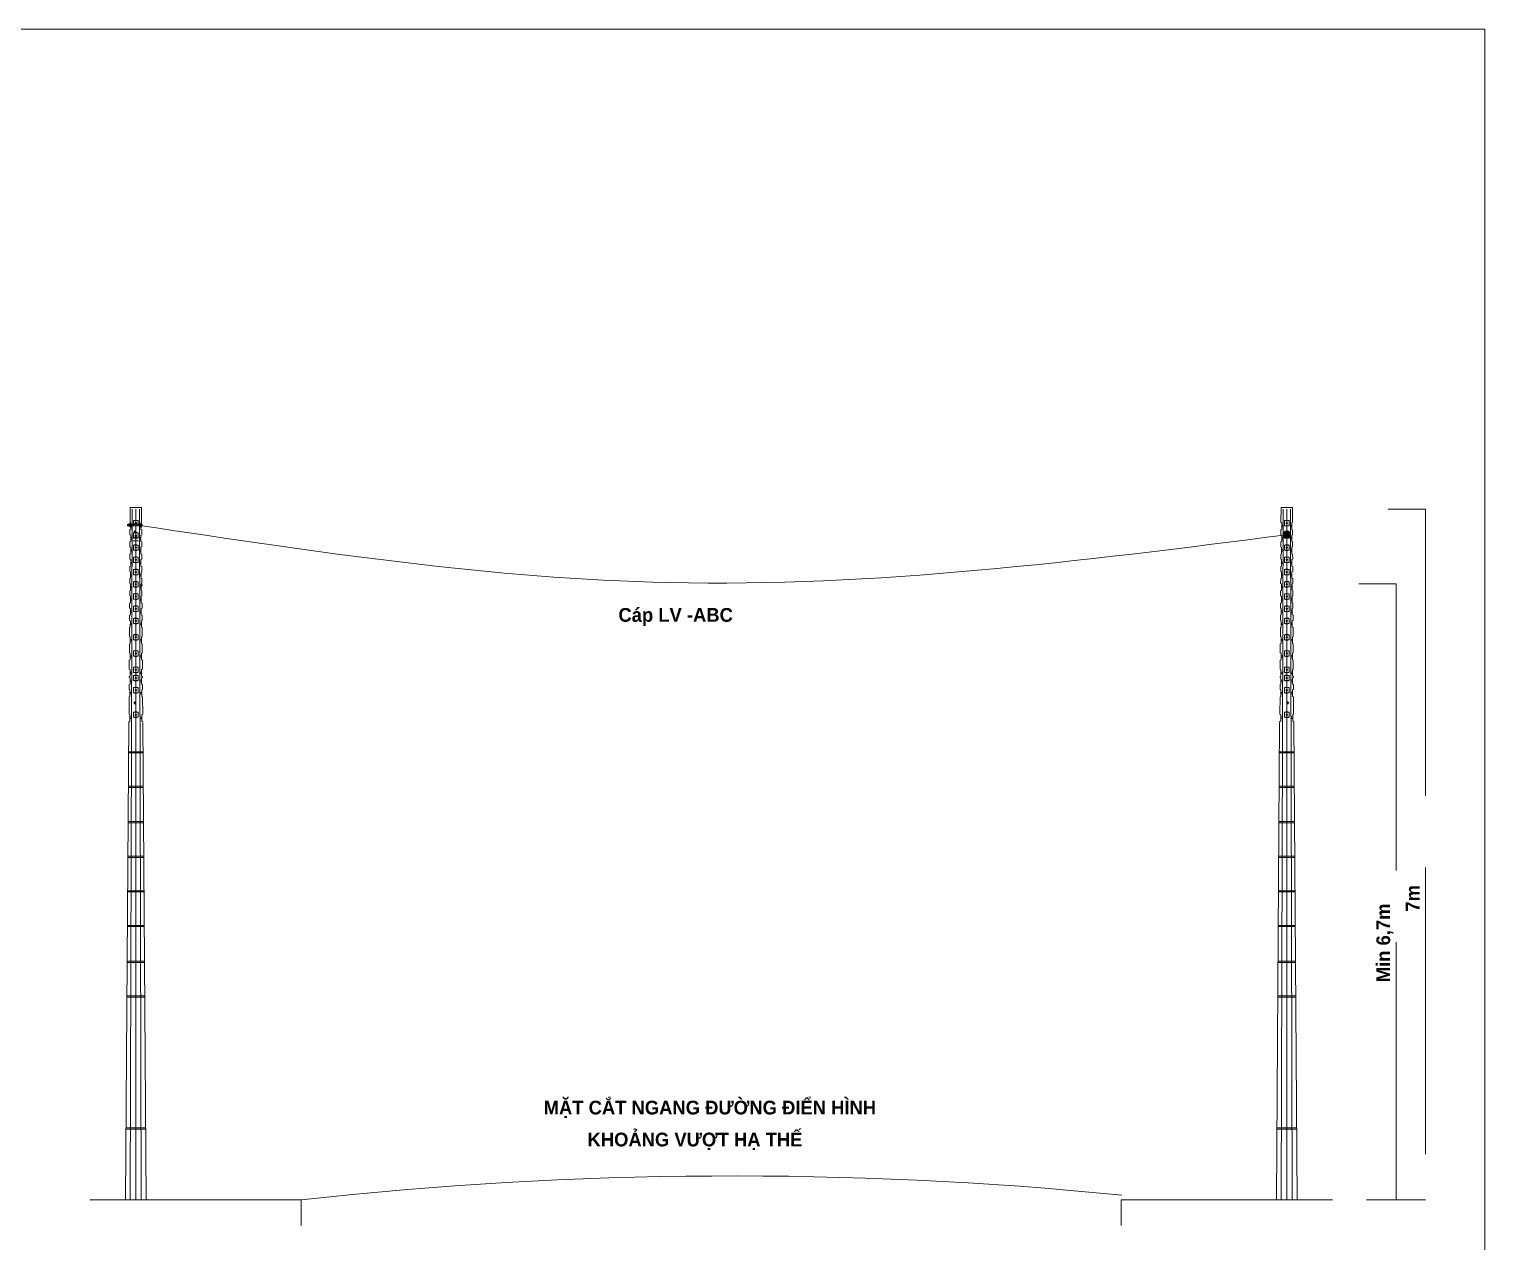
# Model space of a CAD drawing. Header units: millimetres. Extents: x 5654510 to 5731940, y 588357 to 647777.
# Drawn here: x 5716492 to 5723804, y 626069 to 632162 of the extents above; entities that cross this region are included whole.
import ezdxf

# ---------------------------------------------------------------- set-up
doc = ezdxf.new("R2010")
doc.units = ezdxf.units.MM
doc.header["$LTSCALE"] = 120
doc.header["$MEASUREMENT"] = 0
doc.linetypes.add('ACAD_ISO02W100', pattern=[15, 12, -3])
for name, color, linetype in [('Bulon', 40, 'Continuous'), ('BULONG', 7, 'Continuous'), ('Nen', 7, 'Continuous'), ('NET-DEN', 7, 'Continuous'), ('tbi', 2, 'Continuous')]:
    doc.layers.add(name, color=color, linetype=linetype)
doc.layers.add('Duongkhuat1', color=3, linetype='ACAD_ISO02W100', lineweight=25)
doc.layers.add('TEXT', color=7, linetype='Continuous', lineweight=13)
doc.styles.add('WMF-VNI-Times1', font='VTIMESB.TTF')

# ---------------------------------------------------------------- blocks, each defined once
blk = doc.blocks.new('A$C7EEA6D78')
at = {"layer": 'TEXT', "color": 4}
for p, q in [((18, 21), (18, 18)), ((28, 21), (18, 21)), ((18, 18), (18, 15)), ((18, 18), (28, 18)), ((27, 14), (19, 14)), ((20, 21), (20, 41)), ((26, 28), (20, 28)), ((26, 22), (20, 22)), ((26, 21), (20, 21)), ((20, 14), (20, 6)), ((26, 13), (20, 13)), ((26, 12), (20, 12)), ((26, 10), (20, 10)), ((26, 9), (20, 9)), ((26, 7), (20, 7)), ((26, 6), (20, 6)), ((21, 18), (21, 15)), ((25, 18), (25, 15)), ((26, 28), (26, 41)), ((61, 28), (26, 28)), ((61, 22), (26, 22)), ((26, 21), (26, 22)), ((28, 21), (28, 18)), ((28, 18), (28, 15)), ((37, 27), (37, 54)), ((45, 27), (45, 54)), ((53, 21), (53, 18)), ((64, 21), (53, 21)), ((53, 18), (53, 15)), ((53, 18), (64, 18)), ((62, 14), (55, 14)), ((56, 28), (56, 41)), ((56, 21), (56, 22)), ((61, 21), (56, 21)), ((56, 18), (56, 15)), ((56, 14), (56, 6)), ((61, 13), (56, 13)), ((61, 12), (56, 12)), ((61, 10), (56, 10)), ((61, 9), (56, 9)), ((61, 7), (56, 7)), ((61, 6), (56, 6)), ((60, 18), (60, 15)), ((61, 21), (61, 41)), ((61, 14), (61, 6))]:
    blk.add_line(p, q, dxfattribs=at)
at = {"layer": 'TEXT', "color": 4, "extrusion": (0, 0, -1)}
for centre, major_axis, start_param, end_param in [((41, 41), (28.8, 28.8), 3.926991, 10.210176), ((41, 41), (-25.1, 25.1), 5.497787, 11.780972), ((19, 16), (1.36, 1.36), 4.519943, 6.475631), ((19, 16), (-1.36, 1.36), 2.949147, 4.904835), ((41, 41), (-14.6, 14.6), 5.497787, 8.63938), ((23, 16), (1.78, 1.78), 4.649953, 6.345621), ((23, 17), (-1.78, 1.78), 3.079157, 4.774825), ((27, 16), (-1.56, 1.56), 6.163643, 7.973524), ((27, 17), (1.56, 1.56), 1.451254, 3.261135), ((41, 41), (10.4, 10.4), 3.926991, 7.068583), ((40, 54), (2.41, 2.41), 3.926991, 5.447531), ((40, 27), (-2.41, 2.41), 3.977247, 5.497787), ((41, 41), (12, 12), 2.305938, 2.406451), ((41, 54), (-2.41, 2.41), 0.835654, 2.356194), ((41, 27), (-2.41, 2.41), 2.356194, 3.876735), ((55, 16), (1.36, 1.36), 4.519943, 6.475631), ((55, 16), (-1.36, 1.36), 2.949147, 4.904835), ((58, 16), (-1.78, 1.78), 6.220749, 7.916418), ((58, 17), (1.78, 1.78), 1.50836, 3.204029), ((62, 16), (-1.56, 1.56), 6.163643, 7.973524), ((62, 17), (1.56, 1.56), 1.451254, 3.261135)]:
    blk.add_ellipse(centre, major_axis=major_axis, ratio=1, start_param=start_param, end_param=end_param, dxfattribs=at)

msp = doc.modelspace()

# ---------------------------------------------------------------- hatches: boundary and pattern name
at = {"layer": 'Nen', "lineweight": 9}
msp.add_hatch(color=0, dxfattribs=at).paths.add_polyline_path([(5717058.36, 629364.86), (5717058.36, 629372.63), (5717054.91, 629372.63), (5717054.91, 629364.86)])

# ---------------------------------------------------------------- linework, layer by layer
at = {"color": 0, "lineweight": 9}
msp.add_lwpolyline([(5709395.97, 632161.53), (5709395.97, 621973.84), (5723804.27, 621973.84), (5723804.27, 632161.53)], close=True, dxfattribs=at)
at = {"layer": 'Bulon', "color": 0, "lineweight": 9}
for p, q in [((5716986.31, 629672.94), (5716986.31, 629666.4)), ((5716992.23, 629672.94), (5716986.31, 629672.94)), ((5716992.23, 629666.4), (5716986.31, 629666.4)), ((5716987.53, 629672.94), (5716987.53, 629666.4)), ((5716989, 629672.94), (5716989, 629666.4)), ((5716990.46, 629672.94), (5716990.46, 629666.4)), ((5716992.23, 629673.9), (5716992.23, 629665.85)), ((5716996.61, 629675.78), (5716993.17, 629675.78)), ((5716993.17, 629671.91), (5716995.67, 629671.91)), ((5716993.17, 629667.73), (5716995.67, 629667.73)), ((5716996.61, 629664.19), (5716993.17, 629664.19)), ((5716996.61, 629664.19), (5716996.61, 629675.78)), ((5716999.43, 629675.78), (5716996.61, 629675.78)), ((5716999.43, 629664.19), (5716996.61, 629664.19)), ((5716999.43, 629675.78), (5716999.43, 629664.19)), ((5717059.34, 629673.25), (5717059.34, 629666.72))]:
    msp.add_line(p, q, dxfattribs=at)
at = {"layer": 'Bulon', "color": 0, "lineweight": 9, "ltscale": 20}
for p, q in [((5716999.43, 629673.67), (5717001.48, 629673.67)), ((5716999.43, 629666.3), (5717001.48, 629666.3))]:
    msp.add_line(p, q, dxfattribs=at)
for points in [[(5717001.48, 629680.22), (5716999.43, 629680.22), (5716999.43, 629659.75), (5717001.48, 629659.75)], [(5717059.34, 629673.25), (5716999.43, 629673.25), (5716999.43, 629666.72), (5717059.34, 629666.72)], [(5717057.01, 629680.22), (5717054.97, 629680.22), (5717054.97, 629659.75), (5717057.01, 629659.75)]]:
    msp.add_lwpolyline(points, close=True, dxfattribs=at)
at = {"layer": 'Bulon', "color": 0, "lineweight": 9}
for centre, radius, start, end in [((5716995.01, 629669.82), 2.79, 131.422688, 228.577312), ((5716994.69, 629673.85), 2.46, 128.150755, 231.849245), ((5716994.36, 629665.96), 2.14, 123.97366, 236.02634), ((5716994.15, 629673.85), 2.46, 308.150755, 51.849245), ((5716993.83, 629669.82), 2.79, 311.422688, 48.577312), ((5716994.48, 629665.96), 2.14, 303.97366, 56.02634)]:
    msp.add_arc(centre, radius, start, end, dxfattribs=at)
at = {"layer": 'Duongkhuat1', "color": 0, "lineweight": 9}
for p, q in [((5723318.33, 629749.55), (5723506.06, 629749.55)), ((5723506.06, 629749.55), (5723506.06, 626279.67)), ((5723170.48, 629374.36), (5723358.21, 629374.36)), ((5723358.21, 629374.36), (5723358.21, 626279.67)), ((5723358.21, 626279.67), (5723210.36, 626279.67)), ((5723506.06, 626279.67), (5723358.21, 626279.67))]:
    msp.add_line(p, q, dxfattribs=at)
at = {"layer": 'Nen', "color": 0, "lineweight": 9}
for p, q in [((5716999.7, 629758.99), (5716999.19, 629682.8)), ((5716999.7, 629758.99), (5717057.02, 629758.99)), ((5717028.36, 629758.99), (5717028.36, 629758.99)), ((5717057.02, 629758.99), (5717057.54, 629682.8)), ((5722780.41, 629758.99), (5722779.89, 629682.8)), ((5722837.73, 629758.99), (5722780.41, 629758.99)), ((5722809.07, 629758.99), (5722809.07, 629758.99)), ((5722837.73, 629758.99), (5722838.24, 629682.8)), ((5716998.94, 629621.62), (5716998.98, 629646.62)), ((5717003.17, 629648.38), (5716998.98, 629646.62)), ((5717003.17, 629681.13), (5716999.19, 629682.8)), ((5717003.17, 629648.38), (5717003.22, 629681.13)), ((5717016.9, 629692.68), (5717039.83, 629692.68)), ((5717016.9, 629692.68), (5717016.9, 629666.48)), ((5717039.83, 629666.48), (5717016.9, 629666.44)), ((5717016.9, 629631.27), (5717016.9, 629605.07)), ((5717016.9, 629631.27), (5717039.83, 629631.27)), ((5717039.83, 629692.68), (5717039.83, 629666.48)), ((5717039.83, 629631.27), (5717039.83, 629605.07)), ((5717053.55, 629648.51), (5717053.51, 629681.13)), ((5717053.55, 629681.13), (5717057.54, 629682.8)), ((5717053.68, 629648.32), (5717057.62, 629646.68)), ((5717057.78, 629621.49), (5717057.74, 629646.62)), ((5717057.74, 629646.49), (5717057.78, 629621.62)), ((5722779.65, 629621.49), (5722779.69, 629646.62)), ((5722779.69, 629646.49), (5722779.65, 629621.62)), ((5722783.75, 629648.32), (5722779.81, 629646.68)), ((5722783.88, 629681.13), (5722779.89, 629682.8)), ((5722783.88, 629648.51), (5722783.92, 629681.13)), ((5722820.53, 629692.68), (5722797.6, 629692.68)), ((5722797.6, 629692.68), (5722797.6, 629666.48)), ((5722797.6, 629666.48), (5722820.53, 629666.44)), ((5722797.6, 629631.27), (5722797.6, 629605.07)), ((5722820.53, 629631.27), (5722797.6, 629631.27)), ((5722820.53, 629692.68), (5722820.53, 629666.48)), ((5722820.53, 629631.27), (5722820.53, 629605.07)), ((5722834.26, 629648.38), (5722834.21, 629681.13)), ((5722834.26, 629681.13), (5722838.24, 629682.8)), ((5722834.26, 629648.38), (5722838.45, 629646.62)), ((5722838.49, 629621.62), (5722838.45, 629646.62)), ((5716998.84, 629560.1), (5716998.88, 629585.03)), ((5717002.81, 629558.31), (5716998.96, 629559.91)), ((5717003.17, 629586.96), (5716999, 629585.22)), ((5717003.17, 629619.72), (5716999.07, 629621.44)), ((5717002.81, 629525.55), (5717002.85, 629558.31)), ((5717003.17, 629586.96), (5717003.22, 629619.72)), ((5717039.83, 629605.07), (5717016.9, 629605.03)), ((5717016.9, 629569.86), (5717039.83, 629569.86)), ((5717016.9, 629569.86), (5717016.9, 629543.66)), ((5717039.83, 629569.86), (5717039.83, 629543.66)), ((5717053.55, 629586.96), (5717053.51, 629619.56)), ((5717053.52, 629607.03), (5717053.53, 629599.66)), ((5717053.55, 629586.96), (5717057.85, 629585.17)), ((5717053.63, 629619.75), (5717057.66, 629621.44)), ((5717053.92, 629525.55), (5717053.88, 629558.31)), ((5717053.92, 629558.31), (5717057.76, 629559.91)), ((5717057.89, 629560.1), (5717057.85, 629585.17)), ((5717057.85, 629585.17), (5717057.89, 629560.1)), ((5722779.54, 629560.1), (5722779.59, 629585.17)), ((5722779.59, 629585.17), (5722779.54, 629560.1)), ((5722783.88, 629586.96), (5722779.59, 629585.17)), ((5722783.51, 629558.31), (5722779.67, 629559.91)), ((5722783.8, 629619.75), (5722779.77, 629621.44)), ((5722783.51, 629525.55), (5722783.55, 629558.31)), ((5722783.88, 629586.96), (5722783.92, 629619.56)), ((5722783.91, 629607.03), (5722783.9, 629599.66)), ((5722797.6, 629605.07), (5722820.53, 629605.03)), ((5722820.53, 629569.86), (5722797.6, 629569.86)), ((5722797.6, 629569.86), (5722797.6, 629543.66)), ((5722820.53, 629569.86), (5722820.53, 629543.66)), ((5722834.26, 629586.96), (5722834.21, 629619.72)), ((5722834.26, 629619.72), (5722838.37, 629621.44)), ((5722834.26, 629586.96), (5722838.43, 629585.22)), ((5722834.62, 629525.55), (5722834.58, 629558.31)), ((5722834.62, 629558.31), (5722838.47, 629559.91)), ((5722838.59, 629560.1), (5722838.55, 629585.03)), ((5716998.49, 629498.69), (5716998.63, 629523.67)), ((5717002.45, 629496.89), (5716998.61, 629498.5)), ((5717002.81, 629525.55), (5716998.76, 629523.86)), ((5717002.45, 629464.14), (5717002.49, 629496.89)), ((5717039.83, 629543.66), (5717016.9, 629543.61)), ((5717016.9, 629508.45), (5717039.83, 629508.45)), ((5717016.9, 629508.45), (5717016.9, 629482.24)), ((5717039.83, 629508.45), (5717039.83, 629482.24)), ((5717053.92, 629525.55), (5717057.97, 629523.86)), ((5717054.28, 629464.14), (5717054.24, 629496.89)), ((5717054.26, 629529.54), (5717054.26, 629554.1)), ((5717054.28, 629496.89), (5717058.11, 629498.5)), ((5717058.09, 629523.67), (5717058.24, 629498.69)), ((5717058.24, 629498.69), (5717058.09, 629523.67)), ((5722779.34, 629523.67), (5722779.19, 629498.69)), ((5722779.19, 629498.69), (5722779.34, 629523.67)), ((5722783.15, 629496.89), (5722779.32, 629498.5)), ((5722783.51, 629525.55), (5722779.46, 629523.86)), ((5722783.15, 629464.14), (5722783.19, 629496.89)), ((5722783.17, 629529.54), (5722783.17, 629554.1)), ((5722797.6, 629543.66), (5722820.53, 629543.61)), ((5722820.53, 629508.45), (5722797.6, 629508.45)), ((5722797.6, 629508.45), (5722797.6, 629482.24)), ((5722820.53, 629508.45), (5722820.53, 629482.24)), ((5722834.62, 629525.55), (5722838.68, 629523.86)), ((5722834.99, 629464.14), (5722834.94, 629496.89)), ((5722834.99, 629496.89), (5722838.82, 629498.5)), ((5722838.94, 629498.69), (5722838.8, 629523.67)), ((5716998.13, 629437.14), (5716998.28, 629462.26)), ((5717002.11, 629435.48), (5716998.13, 629437.14)), ((5717002.45, 629464.14), (5716998.4, 629462.45)), ((5717002.11, 629402.73), (5717002.15, 629435.48)), ((5717039.83, 629482.24), (5717016.9, 629482.2)), ((5717016.9, 629447.03), (5717016.9, 629420.83)), ((5717016.9, 629447.03), (5717039.83, 629447.03)), ((5717039.83, 629420.83), (5717016.9, 629420.79)), ((5717039.83, 629447.03), (5717039.83, 629420.83)), ((5717054.28, 629464.14), (5717058.32, 629462.45)), ((5717054.61, 629402.73), (5717054.57, 629435.48)), ((5717054.61, 629435.48), (5717058.59, 629437.14)), ((5717058.45, 629462.26), (5717058.59, 629437.14)), ((5717058.59, 629437.14), (5717058.45, 629462.26)), ((5722778.98, 629462.26), (5722778.84, 629437.14)), ((5722778.84, 629437.14), (5722778.98, 629462.26)), ((5722782.82, 629435.48), (5722778.84, 629437.14)), ((5722783.15, 629464.14), (5722779.11, 629462.45)), ((5722782.82, 629402.73), (5722782.86, 629435.48)), ((5722797.6, 629482.24), (5722820.53, 629482.2)), ((5722797.6, 629447.03), (5722797.6, 629420.83)), ((5722820.53, 629447.03), (5722797.6, 629447.03)), ((5722797.6, 629420.83), (5722820.53, 629420.79)), ((5722820.53, 629447.03), (5722820.53, 629420.83)), ((5722834.99, 629464.14), (5722839.03, 629462.45)), ((5722835.32, 629402.73), (5722835.28, 629435.48)), ((5722835.32, 629435.48), (5722839.3, 629437.14)), ((5722839.3, 629437.14), (5722839.15, 629462.26)), ((5716997.43, 629314.45), (5716997.58, 629339.57)), ((5717001.75, 629341.32), (5716997.58, 629339.57)), ((5716997.78, 629375.73), (5716997.93, 629400.98)), ((5717001.75, 629374.07), (5716997.78, 629375.73)), ((5717002.11, 629402.73), (5716997.93, 629400.98)), ((5717001.75, 629341.32), (5717001.8, 629374.07)), ((5717016.9, 629385.62), (5717016.9, 629359.42)), ((5717016.9, 629385.62), (5717039.83, 629385.62)), ((5717039.83, 629359.42), (5717016.9, 629359.38)), ((5717039.83, 629385.62), (5717039.83, 629359.42)), ((5717054.61, 629402.73), (5717058.8, 629400.98)), ((5717054.97, 629341.32), (5717054.93, 629374.07)), ((5717054.97, 629374.07), (5717058.94, 629375.73)), ((5717054.97, 629341.32), (5717059.15, 629339.57)), ((5717058.8, 629400.98), (5717058.94, 629375.73)), ((5717058.94, 629375.73), (5717058.8, 629400.98)), ((5717059.15, 629339.57), (5717059.29, 629314.45)), ((5717059.29, 629314.45), (5717059.15, 629339.57)), ((5722778.28, 629339.57), (5722778.14, 629314.45)), ((5722778.14, 629314.45), (5722778.28, 629339.57)), ((5722782.46, 629341.32), (5722778.28, 629339.57)), ((5722778.63, 629400.98), (5722778.49, 629375.73)), ((5722778.49, 629375.73), (5722778.63, 629400.98)), ((5722782.46, 629374.07), (5722778.49, 629375.73)), ((5722782.82, 629402.73), (5722778.63, 629400.98)), ((5722782.46, 629341.32), (5722782.5, 629374.07)), ((5722797.6, 629385.62), (5722797.6, 629359.42)), ((5722820.53, 629385.62), (5722797.6, 629385.62)), ((5722797.6, 629359.42), (5722820.53, 629359.38)), ((5722820.53, 629385.62), (5722820.53, 629359.42)), ((5722835.32, 629402.73), (5722839.5, 629400.98)), ((5722835.68, 629341.32), (5722835.63, 629374.07)), ((5722835.68, 629374.07), (5722839.65, 629375.73)), ((5722835.68, 629341.32), (5722839.85, 629339.57)), ((5722839.65, 629375.73), (5722839.5, 629400.98)), ((5722840, 629314.45), (5722839.85, 629339.57)), ((5716997.08, 629253.04), (5716997.23, 629278.02)), ((5717001.4, 629279.9), (5716997.35, 629278.21)), ((5717001.4, 629312.66), (5716997.56, 629314.26)), ((5717001.4, 629279.9), (5717001.45, 629312.66)), ((5717016.9, 629324.21), (5717016.9, 629298.01)), ((5717016.9, 629324.21), (5717039.83, 629324.21)), ((5717039.83, 629298.01), (5717016.9, 629297.97)), ((5717039.83, 629324.21), (5717039.83, 629298.01)), ((5717055.32, 629279.9), (5717055.28, 629312.66)), ((5717055.32, 629312.66), (5717059.16, 629314.26)), ((5717055.32, 629279.9), (5717059.37, 629278.21)), ((5717059.5, 629278.02), (5717059.64, 629253.04)), ((5717059.64, 629253.04), (5717059.5, 629278.02)), ((5722777.93, 629278.02), (5722777.79, 629253.04)), ((5722777.79, 629253.04), (5722777.93, 629278.02)), ((5722782.11, 629279.9), (5722778.06, 629278.21)), ((5722782.11, 629312.66), (5722778.27, 629314.26)), ((5722782.11, 629279.9), (5722782.15, 629312.66)), ((5722797.6, 629324.21), (5722797.6, 629298.01)), ((5722820.53, 629324.21), (5722797.6, 629324.21)), ((5722797.6, 629298.01), (5722820.53, 629297.97)), ((5722820.53, 629324.21), (5722820.53, 629298.01)), ((5722836.03, 629279.9), (5722835.98, 629312.66)), ((5722836.03, 629312.66), (5722839.87, 629314.26)), ((5722836.03, 629279.9), (5722840.08, 629278.21)), ((5722840.35, 629253.04), (5722840.2, 629278.02)), ((5716996.73, 629191.63), (5716996.87, 629216.61)), ((5717001.05, 629218.49), (5716997, 629216.8)), ((5717001.05, 629251.25), (5716997.21, 629252.85)), ((5717001.05, 629218.49), (5717001.09, 629251.25)), ((5717016.9, 629262.8), (5717016.9, 629236.6)), ((5717016.9, 629262.8), (5717039.83, 629262.8)), ((5717039.83, 629236.6), (5717016.9, 629236.55)), ((5717016.9, 629201.39), (5717016.9, 629175.18)), ((5717016.9, 629201.39), (5717039.83, 629201.39)), ((5717039.83, 629262.8), (5717039.83, 629236.6)), ((5717039.83, 629201.39), (5717039.83, 629175.18)), ((5717055.67, 629218.49), (5717055.63, 629251.25)), ((5717055.67, 629251.25), (5717059.52, 629252.85)), ((5717055.67, 629218.49), (5717059.72, 629216.8)), ((5717059.85, 629216.61), (5717059.99, 629191.63)), ((5717059.99, 629191.63), (5717059.85, 629216.61)), ((5722777.58, 629216.61), (5722777.44, 629191.63)), ((5722777.44, 629191.63), (5722777.58, 629216.61)), ((5722781.76, 629218.49), (5722777.71, 629216.8)), ((5722781.76, 629251.25), (5722777.91, 629252.85)), ((5722781.76, 629218.49), (5722781.8, 629251.25)), ((5722797.6, 629262.8), (5722797.6, 629236.6)), ((5722820.53, 629262.8), (5722797.6, 629262.8)), ((5722797.6, 629236.6), (5722820.53, 629236.55)), ((5722797.6, 629201.39), (5722797.6, 629175.18)), ((5722820.53, 629201.39), (5722797.6, 629201.39)), ((5722820.53, 629262.8), (5722820.53, 629236.6)), ((5722820.53, 629201.39), (5722820.53, 629175.18)), ((5722836.38, 629218.49), (5722836.34, 629251.25)), ((5722836.38, 629251.25), (5722840.22, 629252.85)), ((5722836.38, 629218.49), (5722840.43, 629216.8)), ((5722840.7, 629191.63), (5722840.56, 629216.61)), ((5716996.26, 629109.75), (5716996.52, 629155.2)), ((5717000.7, 629157.08), (5716996.65, 629155.39)), ((5717000.7, 629189.83), (5716996.86, 629191.44)), ((5717000.7, 629157.08), (5717000.74, 629189.83)), ((5717039.83, 629175.18), (5717016.9, 629175.14)), ((5717016.9, 629119.5), (5717016.9, 629093.3)), ((5717016.9, 629119.5), (5717039.83, 629119.5)), ((5717039.83, 629119.5), (5717039.83, 629093.3)), ((5717056.02, 629157.08), (5717055.98, 629189.83)), ((5717056.02, 629189.83), (5717059.87, 629191.44)), ((5717056.02, 629157.08), (5717060.07, 629155.39)), ((5717060.2, 629155.2), (5717060.46, 629109.75)), ((5722777.23, 629155.2), (5722776.97, 629109.75)), ((5722781.41, 629157.08), (5722777.36, 629155.39)), ((5722781.41, 629189.83), (5722777.56, 629191.44)), ((5722781.41, 629157.08), (5722781.45, 629189.83)), ((5722797.6, 629175.18), (5722820.53, 629175.14)), ((5722797.6, 629119.5), (5722797.6, 629093.3)), ((5722820.53, 629119.5), (5722797.6, 629119.5)), ((5722820.53, 629119.5), (5722820.53, 629093.3)), ((5722836.73, 629157.08), (5722836.69, 629189.83)), ((5722836.73, 629189.83), (5722840.57, 629191.44)), ((5722836.73, 629157.08), (5722840.78, 629155.39)), ((5722841.17, 629109.75), (5722840.91, 629155.2)), ((5716995.8, 629027.87), (5716996.06, 629073.32)), ((5717000.23, 629075.2), (5716996.18, 629073.5)), ((5717000.23, 629107.95), (5716996.39, 629109.56)), ((5717000.23, 629075.2), (5717000.28, 629107.95)), ((5717039.83, 629093.3), (5717016.9, 629093.26)), ((5717056.49, 629075.2), (5717056.45, 629107.95)), ((5717056.49, 629107.95), (5717060.33, 629109.56)), ((5717056.49, 629075.2), (5717060.54, 629073.5)), ((5717060.67, 629073.32), (5717060.93, 629027.87)), ((5717060.93, 629027.87), (5717060.67, 629073.32)), ((5722776.76, 629073.32), (5722776.5, 629027.87)), ((5722776.5, 629027.87), (5722776.76, 629073.32)), ((5722780.94, 629075.2), (5722776.89, 629073.5)), ((5722780.94, 629107.95), (5722777.1, 629109.56)), ((5722780.94, 629075.2), (5722780.98, 629107.95)), ((5722797.6, 629093.3), (5722820.53, 629093.26)), ((5722837.2, 629075.2), (5722837.15, 629107.95)), ((5722837.2, 629107.95), (5722841.04, 629109.56)), ((5722837.2, 629075.2), (5722841.25, 629073.5)), ((5722841.63, 629027.87), (5722841.37, 629073.32)), ((5716995.33, 628945.98), (5716995.59, 628991.43)), ((5716999.77, 628993.31), (5716995.71, 628991.62)), ((5716999.77, 629026.07), (5716995.92, 629027.68)), ((5716999.77, 628993.31), (5716999.81, 629026.07)), ((5717016.9, 629037.62), (5717039.83, 629037.62)), ((5717016.9, 629037.62), (5717016.9, 629011.42)), ((5717039.83, 629011.42), (5717016.9, 629011.38)), ((5717039.83, 629037.62), (5717039.83, 629011.42)), ((5717056.96, 628993.31), (5717056.92, 629026.07)), ((5717056.96, 629026.07), (5717060.8, 629027.68)), ((5717056.96, 628993.31), (5717061.01, 628991.62)), ((5717061.14, 628991.43), (5717061.4, 628945.98)), ((5717061.4, 628945.98), (5717061.14, 628991.43)), ((5722776.29, 628991.43), (5722776.03, 628945.98)), ((5722776.03, 628945.98), (5722776.29, 628991.43)), ((5722780.47, 628993.31), (5722776.42, 628991.62)), ((5722780.47, 629026.07), (5722776.63, 629027.68)), ((5722780.47, 628993.31), (5722780.51, 629026.07)), ((5722820.53, 629037.62), (5722797.6, 629037.62)), ((5722797.6, 629037.62), (5722797.6, 629011.42)), ((5722797.6, 629011.42), (5722820.53, 629011.38)), ((5722820.53, 629037.62), (5722820.53, 629011.42)), ((5722837.66, 628993.31), (5722837.62, 629026.07)), ((5722837.66, 629026.07), (5722841.51, 629027.68)), ((5722837.66, 628993.31), (5722841.72, 628991.62)), ((5722842.1, 628945.98), (5722841.84, 628991.43)), ((5716995.09, 628905), (5716995.12, 628909.55)), ((5716999.3, 628903.24), (5716995.09, 628905)), ((5716999.3, 628911.43), (5716995.25, 628909.74)), ((5716999.3, 628944.19), (5716995.45, 628945.79)), ((5716999.3, 628911.43), (5716999.34, 628944.19)), ((5716999.3, 628870.49), (5716999.34, 628903.24)), ((5717016.9, 628955.74), (5717016.9, 628929.54)), ((5717016.9, 628955.74), (5717039.83, 628955.74)), ((5717039.83, 628929.54), (5717016.9, 628929.49)), ((5717016.9, 628914.8), (5717016.9, 628888.59)), ((5717016.9, 628914.8), (5717039.83, 628914.8)), ((5717039.83, 628955.74), (5717039.83, 628929.54)), ((5717039.83, 628914.8), (5717039.83, 628888.59)), ((5717057.42, 628911.43), (5717057.38, 628944.19)), ((5717057.42, 628870.49), (5717057.38, 628903.24)), ((5717057.42, 628944.19), (5717061.27, 628945.79)), ((5717057.42, 628911.43), (5717061.48, 628909.74)), ((5717057.42, 628903.24), (5717061.63, 628905)), ((5717061.6, 628909.55), (5717061.63, 628905)), ((5722775.83, 628909.55), (5722775.8, 628905)), ((5722780.01, 628903.24), (5722775.8, 628905)), ((5722780.01, 628911.43), (5722775.95, 628909.74)), ((5722780.01, 628944.19), (5722776.16, 628945.79)), ((5722780.01, 628911.43), (5722780.05, 628944.19)), ((5722780.01, 628870.49), (5722780.05, 628903.24)), ((5722797.6, 628955.74), (5722797.6, 628929.54)), ((5722820.53, 628955.74), (5722797.6, 628955.74)), ((5722797.6, 628929.54), (5722820.53, 628929.49)), ((5722797.6, 628914.8), (5722797.6, 628888.59)), ((5722820.53, 628914.8), (5722797.6, 628914.8)), ((5722820.53, 628955.74), (5722820.53, 628929.54)), ((5722820.53, 628914.8), (5722820.53, 628888.59)), ((5722838.13, 628911.43), (5722838.09, 628944.19)), ((5722838.13, 628870.49), (5722838.09, 628903.24)), ((5722838.13, 628944.19), (5722841.98, 628945.79)), ((5722838.13, 628911.43), (5722842.18, 628909.74)), ((5722838.13, 628903.24), (5722842.34, 628905)), ((5722842.34, 628905), (5722842.31, 628909.55)), ((5716994.74, 628843.63), (5716994.89, 628868.64)), ((5716998.72, 628841.83), (5716994.87, 628843.44)), ((5716999.3, 628870.49), (5716994.89, 628868.64)), ((5716998.72, 628809.08), (5716998.76, 628841.83)), ((5717039.83, 628888.59), (5717016.9, 628888.55)), ((5717016.9, 628853.39), (5717016.9, 628827.18)), ((5717016.9, 628853.39), (5717039.83, 628853.39)), ((5717039.83, 628827.18), (5717016.9, 628827.14)), ((5717039.83, 628853.39), (5717039.83, 628827.18)), ((5717057.42, 628870.49), (5717061.84, 628868.64)), ((5717058.01, 628809.08), (5717057.97, 628841.83)), ((5717058.01, 628841.83), (5717061.85, 628843.44)), ((5717061.84, 628868.64), (5717061.98, 628843.63)), ((5722775.59, 628868.64), (5722775.45, 628843.63)), ((5722779.42, 628841.83), (5722775.58, 628843.44)), ((5722780.01, 628870.49), (5722775.59, 628868.64)), ((5722779.42, 628809.08), (5722779.46, 628841.83)), ((5722797.6, 628888.59), (5722820.53, 628888.55)), ((5722797.6, 628853.39), (5722797.6, 628827.18)), ((5722820.53, 628853.39), (5722797.6, 628853.39)), ((5722797.6, 628827.18), (5722820.53, 628827.14)), ((5722820.53, 628853.39), (5722820.53, 628827.18)), ((5722838.13, 628870.49), (5722842.54, 628868.64)), ((5722838.71, 628809.08), (5722838.67, 628841.83)), ((5722838.71, 628841.83), (5722842.56, 628843.44)), ((5722842.69, 628843.63), (5722842.54, 628868.64)), ((5716994.04, 628720.81), (5716994.54, 628807.2)), ((5716998.72, 628809.08), (5716994.66, 628807.38)), ((5717058.01, 628809.08), (5717062.06, 628807.38)), ((5717062.19, 628807.2), (5717062.68, 628720.81)), ((5722775.24, 628807.2), (5722774.75, 628720.81)), ((5722779.42, 628809.08), (5722775.37, 628807.38)), ((5722838.71, 628809.08), (5722842.77, 628807.38)), ((5722843.39, 628720.81), (5722842.9, 628807.2)), ((5716998.01, 628686.25), (5716992.42, 628682.05)), ((5716998.01, 628719.01), (5716994.17, 628720.62)), ((5716998.01, 628686.25), (5716998.05, 628719.01)), ((5717016.9, 628730.56), (5717016.9, 628704.36)), ((5717016.9, 628730.56), (5717039.83, 628730.56)), ((5717039.83, 628704.36), (5717016.9, 628704.32)), ((5717039.83, 628730.56), (5717039.83, 628704.36)), ((5717058.71, 628686.25), (5717058.67, 628719.01)), ((5717058.71, 628719.01), (5717062.56, 628720.62)), ((5717058.71, 628686.25), (5717064.31, 628681.39)), ((5722778.72, 628686.25), (5722773.12, 628681.39)), ((5722778.72, 628719.01), (5722774.87, 628720.62)), ((5722778.72, 628686.25), (5722778.76, 628719.01)), ((5722797.6, 628730.56), (5722797.6, 628704.36)), ((5722820.53, 628730.56), (5722797.6, 628730.56)), ((5722797.6, 628704.36), (5722820.53, 628704.32)), ((5722820.53, 628730.56), (5722820.53, 628704.36)), ((5722839.42, 628686.25), (5722839.38, 628719.01)), ((5722839.42, 628719.01), (5722843.26, 628720.62)), ((5722839.42, 628686.25), (5722845.01, 628682.05)), ((5716992.4, 628679.12), (5716976.17, 626279.67)), ((5717064.29, 628678.45), (5717080.44, 626279.67)), ((5722773.14, 628678.45), (5722756.99, 626279.67)), ((5722845.03, 628679.12), (5722861.26, 626279.67))]:
    msp.add_line(p, q, dxfattribs=at)
at = {"layer": 'Nen', "color": 0, "lineweight": 9, "ltscale": 100}
for p, q in [((5717009.75, 629750.15), (5717000.69, 626279.67)), ((5717028.3, 629750.35), (5717028.3, 626279.67)), ((5717046.88, 629750.35), (5717055.91, 626279.67)), ((5722790.55, 629750.35), (5722781.52, 626279.67)), ((5722809.13, 629750.35), (5722809.13, 626279.67)), ((5722827.68, 629750.15), (5722836.74, 626279.67)), ((5717003.19, 629661.07), (5717009.55, 629661.07)), ((5717003.2, 629668.44), (5717009.57, 629668.44)), ((5717017.93, 629636.03), (5717028.64, 629636.03)), ((5717023.01, 629679.56), (5717033.72, 629679.56)), ((5717023.28, 629629.34), (5717023.28, 629642.73)), ((5717053.52, 629668.44), (5717047.17, 629668.44)), ((5717053.53, 629661.07), (5717047.19, 629661.07)), ((5722783.9, 629661.07), (5722790.24, 629661.07)), ((5722783.91, 629668.44), (5722790.26, 629668.44)), ((5722814.42, 629679.56), (5722803.71, 629679.56)), ((5722819.51, 629636.03), (5722808.79, 629636.03)), ((5722814.15, 629629.34), (5722814.15, 629642.73)), ((5722834.23, 629668.44), (5722827.86, 629668.44)), ((5722834.24, 629661.07), (5722827.88, 629661.07)), ((5717003.19, 629599.66), (5717009.39, 629599.66)), ((5717003.2, 629607.03), (5717009.41, 629607.03)), ((5717023.01, 629618.15), (5717033.72, 629618.15)), ((5717053.52, 629607.03), (5717047.33, 629607.03)), ((5717053.53, 629599.66), (5717047.35, 629599.66)), ((5722783.9, 629599.66), (5722790.08, 629599.66)), ((5722783.91, 629607.03), (5722790.1, 629607.03)), ((5722814.42, 629618.15), (5722803.71, 629618.15)), ((5722834.23, 629607.03), (5722828.02, 629607.03)), ((5722834.24, 629599.66), (5722828.04, 629599.66)), ((5717002.82, 629538.24), (5717009.23, 629538.24)), ((5717002.83, 629545.61), (5717009.25, 629545.61)), ((5717023.01, 629556.74), (5717033.72, 629556.74)), ((5717023.01, 629495.32), (5717033.72, 629495.32)), ((5717053.89, 629545.61), (5717047.49, 629545.61)), ((5717053.9, 629538.24), (5717047.51, 629538.24)), ((5722783.53, 629538.24), (5722789.92, 629538.24)), ((5722783.54, 629545.61), (5722789.94, 629545.61)), ((5722814.42, 629556.74), (5722803.71, 629556.74)), ((5722814.42, 629495.32), (5722803.71, 629495.32)), ((5722834.6, 629545.61), (5722828.18, 629545.61)), ((5722834.61, 629538.24), (5722828.2, 629538.24)), ((5717002.13, 629415.42), (5717008.91, 629415.42)), ((5717002.14, 629422.79), (5717008.93, 629422.79)), ((5717002.46, 629476.83), (5717009.07, 629476.83)), ((5717002.47, 629484.2), (5717009.09, 629484.2)), ((5717023.01, 629433.91), (5717033.72, 629433.91)), ((5717054.25, 629484.2), (5717047.65, 629484.2)), ((5717054.26, 629476.83), (5717047.67, 629476.83)), ((5717054.59, 629422.79), (5717047.81, 629422.79)), ((5717054.6, 629415.42), (5717047.83, 629415.42)), ((5722782.83, 629415.42), (5722789.6, 629415.42)), ((5722782.84, 629422.79), (5722789.62, 629422.79)), ((5722783.17, 629476.83), (5722789.76, 629476.83)), ((5722783.18, 629484.2), (5722789.78, 629484.2)), ((5722814.42, 629433.91), (5722803.71, 629433.91)), ((5722834.96, 629484.2), (5722828.34, 629484.2)), ((5722834.97, 629476.83), (5722828.36, 629476.83)), ((5722835.3, 629422.79), (5722828.5, 629422.79)), ((5722835.3, 629415.42), (5722828.52, 629415.42)), ((5717001.77, 629354.01), (5717008.75, 629354.01)), ((5717001.78, 629361.38), (5717008.77, 629361.38)), ((5717023.01, 629372.5), (5717033.72, 629372.5)), ((5717054.94, 629361.38), (5717047.97, 629361.38)), ((5717054.95, 629354.01), (5717047.99, 629354.01)), ((5722782.48, 629354.01), (5722789.44, 629354.01)), ((5722782.49, 629361.38), (5722789.46, 629361.38)), ((5722814.42, 629372.5), (5722803.71, 629372.5)), ((5722835.65, 629361.38), (5722828.66, 629361.38)), ((5722835.66, 629354.01), (5722828.68, 629354.01)), ((5717001.42, 629292.6), (5717008.59, 629292.6)), ((5717001.43, 629299.97), (5717008.61, 629299.97)), ((5717023.01, 629311.09), (5717033.72, 629311.09)), ((5717055.29, 629299.97), (5717048.13, 629299.97)), ((5717055.3, 629292.6), (5717048.15, 629292.6)), ((5722782.13, 629292.6), (5722789.28, 629292.6)), ((5722782.14, 629299.97), (5722789.3, 629299.97)), ((5722814.42, 629311.09), (5722803.71, 629311.09)), ((5722836, 629299.97), (5722828.82, 629299.97)), ((5722836.01, 629292.6), (5722828.84, 629292.6)), ((5717001.07, 629231.18), (5717008.43, 629231.18)), ((5717001.08, 629238.55), (5717008.45, 629238.55)), ((5717023.01, 629249.68), (5717033.72, 629249.68)), ((5717055.65, 629238.55), (5717048.29, 629238.55)), ((5717055.66, 629231.18), (5717048.31, 629231.18)), ((5722781.78, 629238.55), (5722789.14, 629238.55)), ((5722781.78, 629231.18), (5722789.12, 629231.18)), ((5722814.42, 629249.68), (5722803.71, 629249.68)), ((5722836.35, 629238.55), (5722828.98, 629238.55)), ((5722836.36, 629231.18), (5722829, 629231.18)), ((5717000.72, 629169.77), (5717008.27, 629169.77)), ((5717000.73, 629177.14), (5717008.29, 629177.14)), ((5717023.01, 629188.26), (5717033.72, 629188.26)), ((5717056, 629177.14), (5717048.45, 629177.14)), ((5717056.01, 629169.77), (5717048.47, 629169.77)), ((5722781.42, 629169.77), (5722788.96, 629169.77)), ((5722781.43, 629177.14), (5722788.98, 629177.14)), ((5722814.42, 629188.26), (5722803.71, 629188.26)), ((5722836.7, 629177.14), (5722829.14, 629177.14)), ((5722836.71, 629169.77), (5722829.16, 629169.77)), ((5717000.25, 629087.89), (5717008.06, 629087.89)), ((5717000.26, 629095.26), (5717008.08, 629095.26)), ((5717023.01, 629106.38), (5717033.72, 629106.38)), ((5717056.46, 629095.26), (5717048.67, 629095.26)), ((5717056.47, 629087.89), (5717048.69, 629087.89)), ((5722780.96, 629087.89), (5722788.75, 629087.89)), ((5722780.97, 629095.26), (5722788.76, 629095.26)), ((5722814.42, 629106.38), (5722803.71, 629106.38)), ((5722837.17, 629095.26), (5722829.35, 629095.26)), ((5722837.18, 629087.89), (5722829.37, 629087.89)), ((5716999.78, 629006.01), (5717007.84, 629006.01)), ((5716999.79, 629013.38), (5717007.86, 629013.38)), ((5717023.01, 629024.5), (5717033.72, 629024.5)), ((5717056.93, 629013.38), (5717048.88, 629013.38)), ((5717056.94, 629006.01), (5717048.9, 629006.01)), ((5722780.49, 629006.01), (5722788.53, 629006.01)), ((5722780.5, 629013.38), (5722788.55, 629013.38)), ((5722814.42, 629024.5), (5722803.71, 629024.5)), ((5722837.64, 629013.38), (5722829.57, 629013.38)), ((5722837.65, 629006.01), (5722829.59, 629006.01)), ((5716999.32, 628924.12), (5717007.63, 628924.12)), ((5716999.33, 628931.49), (5717007.65, 628931.49)), ((5717023.01, 628942.62), (5717033.72, 628942.62)), ((5717023.01, 628901.67), (5717033.72, 628901.67)), ((5717057.4, 628931.49), (5717049.09, 628931.49)), ((5717057.41, 628924.12), (5717049.11, 628924.12)), ((5722780.02, 628924.12), (5722788.32, 628924.12)), ((5722780.03, 628931.49), (5722788.34, 628931.49)), ((5722814.42, 628942.62), (5722803.71, 628942.62)), ((5722814.42, 628901.67), (5722803.71, 628901.67)), ((5722838.1, 628931.49), (5722829.78, 628931.49)), ((5722838.11, 628924.12), (5722829.8, 628924.12)), ((5716998.74, 628829.14), (5717007.38, 628829.14)), ((5716999.32, 628883.18), (5717007.52, 628883.18)), ((5716999.33, 628890.55), (5717007.54, 628890.55)), ((5717023.01, 628840.26), (5717033.72, 628840.26)), ((5717057.4, 628890.55), (5717049.2, 628890.55)), ((5717057.41, 628883.18), (5717049.22, 628883.18)), ((5717057.98, 628829.14), (5717049.36, 628829.14)), ((5722779.45, 628829.14), (5722788.07, 628829.14)), ((5722780.02, 628883.18), (5722788.21, 628883.18)), ((5722780.03, 628890.55), (5722788.23, 628890.55)), ((5722814.42, 628840.26), (5722803.71, 628840.26)), ((5722838.1, 628890.55), (5722829.89, 628890.55)), ((5722838.11, 628883.18), (5722829.91, 628883.18)), ((5722838.69, 628829.14), (5722830.05, 628829.14)), ((5716998.73, 628821.77), (5717007.36, 628821.77)), ((5717016.59, 628776.39), (5717029.98, 628776.39)), ((5717023.28, 628769.57), (5717023.28, 628782.96)), ((5717057.99, 628821.77), (5717049.38, 628821.77)), ((5722779.44, 628821.77), (5722788.05, 628821.77)), ((5722820.84, 628776.39), (5722807.45, 628776.39)), ((5722814.15, 628769.57), (5722814.15, 628782.96)), ((5722838.7, 628821.77), (5722830.07, 628821.77)), ((5716998.03, 628698.95), (5717007.04, 628698.95)), ((5716998.04, 628706.32), (5717007.06, 628706.32)), ((5717023.01, 628717.44), (5717033.72, 628717.44)), ((5717058.69, 628706.32), (5717049.68, 628706.32)), ((5717058.7, 628698.95), (5717049.7, 628698.95)), ((5722778.73, 628698.95), (5722787.73, 628698.95)), ((5722778.74, 628706.32), (5722787.75, 628706.32)), ((5722814.42, 628717.44), (5722803.71, 628717.44)), ((5722839.39, 628706.32), (5722830.37, 628706.32)), ((5722839.4, 628698.95), (5722830.39, 628698.95)), ((5717065.36, 628525.75), (5716991.36, 628525.75)), ((5717065.32, 628531.65), (5716991.4, 628531.65)), ((5722772.07, 628525.75), (5722846.07, 628525.75)), ((5722772.11, 628531.65), (5722846.03, 628531.65)), ((5717066.54, 628351.75), (5716990.18, 628351.75)), ((5717066.5, 628357.65), (5716990.22, 628357.65)), ((5722770.89, 628351.75), (5722847.25, 628351.75)), ((5722770.93, 628357.65), (5722847.21, 628357.65)), ((5717067.7, 628174.81), (5716988.99, 628174.81)), ((5717067.66, 628180.71), (5716989.03, 628180.71)), ((5722769.73, 628174.81), (5722848.44, 628174.81)), ((5722769.77, 628180.71), (5722848.4, 628180.71)), ((5717068.87, 628000.81), (5716987.81, 628000.81)), ((5717068.83, 628006.71), (5716987.85, 628006.71)), ((5722768.56, 628000.81), (5722849.62, 628000.81)), ((5722768.6, 628006.71), (5722849.58, 628006.71)), ((5717070.05, 627826.81), (5716986.63, 627826.81)), ((5717070.01, 627832.71), (5716986.67, 627832.71)), ((5722767.38, 627826.81), (5722850.8, 627826.81)), ((5722767.42, 627832.71), (5722850.76, 627832.71)), ((5717071.19, 627658.71), (5716985.5, 627658.71)), ((5722766.24, 627658.71), (5722851.94, 627658.71)), ((5717071.23, 627652.81), (5716985.46, 627652.81)), ((5722766.2, 627652.81), (5722851.97, 627652.81)), ((5717072.37, 627473.11), (5716984.24, 627473.11)), ((5717072.33, 627479), (5716984.28, 627479)), ((5722765.06, 627473.11), (5722853.19, 627473.11)), ((5722765.1, 627479), (5722853.15, 627479)), ((5717073.54, 627299.11), (5716983.06, 627299.11)), ((5717073.5, 627305), (5716983.1, 627305)), ((5722763.89, 627299.11), (5722854.37, 627299.11)), ((5722763.93, 627305), (5722854.33, 627305)), ((5717078.03, 626635.86), (5716978.58, 626635.86)), ((5717077.99, 626641.75), (5716978.62, 626641.75)), ((5722759.4, 626635.86), (5722858.85, 626635.86)), ((5722759.44, 626641.75), (5722858.81, 626641.75))]:
    msp.add_line(p, q, dxfattribs=at)
at = {"layer": 'Nen', "color": 0, "lineweight": 9}
msp.add_lwpolyline([(5717058.36, 629364.86), (5717058.36, 629372.63), (5717054.91, 629372.63), (5717054.91, 629364.86)], close=True, dxfattribs=at)
for centre, radius in [((5717023.28, 629636.03), 2.62), ((5717028.36, 629679.56), 2.95), ((5722809.07, 629679.56), 2.95), ((5722814.15, 629636.03), 2.62), ((5717028.36, 629618.15), 2.95), ((5717028.36, 629556.74), 2.95), ((5722809.07, 629618.15), 2.95), ((5722809.07, 629556.74), 2.95), ((5717028.36, 629495.32), 2.95), ((5722809.07, 629495.32), 2.95), ((5717028.36, 629433.91), 2.95), ((5722809.07, 629433.91), 2.95), ((5717028.36, 629372.5), 2.95), ((5722809.07, 629372.5), 2.95), ((5717028.36, 629311.09), 2.95), ((5722809.07, 629311.09), 2.95), ((5717028.36, 629249.68), 2.95), ((5722809.07, 629249.68), 2.95), ((5717028.36, 629188.26), 2.95), ((5722809.07, 629188.26), 2.95), ((5717028.36, 629106.38), 2.95), ((5722809.07, 629106.38), 2.95), ((5717028.36, 629024.5), 2.95), ((5722809.07, 629024.5), 2.95), ((5717028.36, 628942.62), 2.95), ((5717028.36, 628901.67), 2.95), ((5722809.07, 628942.62), 2.95), ((5722809.07, 628901.67), 2.95), ((5717028.36, 628840.26), 2.95), ((5722809.07, 628840.26), 2.95), ((5717023.28, 628776.39), 3.28), ((5722814.15, 628776.39), 3.28), ((5717028.36, 628717.44), 2.95), ((5722809.07, 628717.44), 2.95)]:
    msp.add_circle(centre, radius, dxfattribs=at)
for centre, start, end in [((5717053.75, 629648.51), 180.073666, 247.305589), ((5717057.54, 629646.49), 0.095014, 67.305589), ((5722779.89, 629646.49), 112.694411, 179.904986), ((5722783.68, 629648.51), 292.694411, 359.926334), ((5716999.04, 629560.1), 179.672599, 247.305589), ((5716999.08, 629585.03), 112.694411, 179.904986), ((5716999.14, 629621.62), 179.904986, 247.305589), ((5717053.71, 629619.56), 112.694411, 180.073666), ((5717057.58, 629621.62), 292.694411, 0.095014), ((5717057.68, 629560.1), 292.694411, 0.327401), ((5722779.75, 629560.1), 179.672599, 247.305589), ((5722779.85, 629621.62), 179.904986, 247.305589), ((5722783.72, 629619.56), 359.926334, 67.305589), ((5722838.29, 629621.62), 292.694411, 0.095014), ((5722838.35, 629585.03), 0.095014, 67.305589), ((5722838.39, 629560.1), 292.694411, 0.327401), ((5716998.69, 629498.69), 179.672599, 247.305589), ((5716998.83, 629523.67), 112.694411, 179.672599), ((5717057.89, 629523.67), 0.327401, 67.305589), ((5717058.03, 629498.69), 292.694411, 0.327401), ((5722779.4, 629498.69), 179.672599, 247.305589), ((5722779.54, 629523.67), 112.694411, 179.672599), ((5722838.6, 629523.67), 0.327401, 67.305589), ((5722838.74, 629498.69), 292.694411, 0.327401), ((5716998.48, 629462.26), 112.694411, 179.672599), ((5717058.24, 629462.26), 0.327401, 67.305589), ((5722779.19, 629462.26), 112.694411, 179.672599), ((5722838.95, 629462.26), 0.327401, 67.305589), ((5716997.43, 629278.02), 112.694411, 179.672599), ((5716997.64, 629314.45), 179.672599, 247.305589), ((5717059.09, 629314.45), 292.694411, 0.327401), ((5717059.29, 629278.02), 0.327401, 67.305589), ((5722778.14, 629278.02), 112.694411, 179.672599), ((5722778.34, 629314.45), 179.672599, 247.305589), ((5722839.79, 629314.45), 292.694411, 0.327401), ((5722840, 629278.02), 0.327401, 67.305589), ((5716997.08, 629216.61), 112.694411, 179.672599), ((5716997.29, 629253.04), 179.672599, 247.305589), ((5717059.44, 629253.04), 292.694411, 0.327401), ((5717059.64, 629216.61), 0.327401, 67.305589), ((5722777.79, 629216.61), 112.694411, 179.672599), ((5722777.99, 629253.04), 179.672599, 247.305589), ((5722840.14, 629253.04), 292.694411, 0.327401), ((5722840.35, 629216.61), 0.327401, 67.305589), ((5716996.73, 629155.2), 112.694411, 179.672599), ((5716996.94, 629191.63), 179.672599, 247.305589), ((5717059.79, 629191.63), 292.694411, 0.327401), ((5717060, 629155.2), 0.327401, 67.305589), ((5722777.43, 629155.2), 112.694411, 179.672599), ((5722777.64, 629191.63), 179.672599, 247.305589), ((5722840.49, 629191.63), 292.694411, 0.327401), ((5722840.7, 629155.2), 0.327401, 67.305589), ((5716996.26, 629073.31), 112.694411, 179.672599), ((5716996.47, 629109.75), 179.672599, 247.305589), ((5717060.26, 629109.75), 292.694411, 0.327401), ((5717060.46, 629073.31), 0.327401, 67.305589), ((5722776.97, 629073.31), 112.694411, 179.672599), ((5722777.18, 629109.75), 179.672599, 247.305589), ((5722840.96, 629109.75), 292.694411, 0.327401), ((5722841.17, 629073.31), 0.327401, 67.305589), ((5716995.79, 628991.43), 112.694411, 179.672599), ((5716996, 629027.86), 179.672599, 247.305589), ((5717060.72, 629027.86), 292.694411, 0.327401), ((5717060.93, 628991.43), 0.327401, 67.305589), ((5722776.5, 628991.43), 112.694411, 179.672599), ((5722776.71, 629027.86), 179.672599, 247.305589), ((5722841.43, 629027.86), 292.694411, 0.327401), ((5722841.64, 628991.43), 0.327401, 67.305589), ((5716995.32, 628909.55), 112.694411, 179.672599), ((5716995.53, 628945.98), 179.672599, 247.305589), ((5716995.53, 628905.04), 179.672599, 247.305589), ((5717061.19, 628945.98), 292.694411, 0.327401), ((5717061.19, 628905.04), 292.694411, 0.327401), ((5717061.4, 628909.55), 0.327401, 67.305589), ((5722776.03, 628909.55), 112.694411, 179.672599), ((5722776.24, 628945.98), 179.672599, 247.305589), ((5722776.24, 628905.04), 179.672599, 247.305589), ((5722841.9, 628945.98), 292.694411, 0.327401), ((5722841.9, 628905.04), 292.694411, 0.327401), ((5722842.11, 628909.55), 0.327401, 67.305589), ((5716994.95, 628843.63), 179.672599, 247.305589), ((5716994.95, 628843.63), 179.672599, 247.305589), ((5716995.32, 628868.61), 112.694411, 179.672599), ((5717061.4, 628868.61), 0.327401, 67.305589), ((5717061.78, 628843.63), 292.694411, 0.327401), ((5717061.78, 628843.63), 292.694411, 0.327401), ((5722775.65, 628843.63), 179.672599, 247.305589), ((5722775.65, 628843.63), 179.672599, 247.305589), ((5722776.03, 628868.61), 112.694411, 179.672599), ((5722842.11, 628868.61), 0.327401, 67.305589), ((5722842.48, 628843.63), 292.694411, 0.327401), ((5722842.48, 628843.63), 292.694411, 0.327401), ((5716994.74, 628807.19), 112.694411, 179.672599), ((5716994.74, 628807.19), 112.694411, 179.672599), ((5717061.98, 628807.19), 0.327401, 67.305589), ((5722775.45, 628807.19), 112.694411, 179.672599), ((5722842.69, 628807.19), 0.327401, 67.305589), ((5722842.69, 628807.19), 0.327401, 67.305589), ((5716994.25, 628720.8), 179.672599, 247.305589), ((5716994.24, 628720.81), 179.672599, 247.305589), ((5716994.24, 628720.81), 179.672599, 247.305589), ((5717062.48, 628720.8), 292.694411, 0.327401), ((5717062.48, 628720.81), 292.694411, 0.327401), ((5717062.48, 628720.81), 292.694411, 0.327401), ((5722774.95, 628720.81), 179.672599, 247.305589), ((5722774.95, 628720.8), 179.672599, 247.305589), ((5722774.95, 628720.81), 179.672599, 247.305589), ((5722843.18, 628720.8), 292.694411, 0.327401), ((5722843.19, 628720.81), 292.694411, 0.327401), ((5722843.19, 628720.81), 292.694411, 0.327401)]:
    msp.add_arc(centre, 0.205, start, end, dxfattribs=at)
for points in [[(5717016.9, 629692.68), (5717023.46, 629693.51), (5717028.36, 629694.02), (5717039.83, 629692.68)], [(5717016.9, 629666.48), (5717023.46, 629665.65), (5717028.36, 629665.15), (5717039.83, 629666.48)], [(5717016.9, 629631.27), (5717023.46, 629632.1), (5717028.36, 629632.6), (5717039.83, 629631.27)], [(5717059.34, 629666.72), (5719707.05, 629380.93), (5722808.09, 629620.93)], [(5722820.53, 629692.68), (5722813.97, 629693.51), (5722809.07, 629694.02), (5722797.6, 629692.68)], [(5722820.53, 629666.48), (5722813.97, 629665.65), (5722809.07, 629665.15), (5722797.6, 629666.48)], [(5722820.53, 629631.27), (5722813.97, 629632.1), (5722809.07, 629632.6), (5722797.6, 629631.27)], [(5717016.9, 629605.07), (5717023.46, 629604.24), (5717028.36, 629603.73), (5717039.83, 629605.07)], [(5717016.9, 629569.86), (5717023.46, 629570.69), (5717028.36, 629571.19), (5717039.83, 629569.86)], [(5722820.53, 629605.07), (5722813.97, 629604.24), (5722809.07, 629603.73), (5722797.6, 629605.07)], [(5722820.53, 629569.86), (5722813.97, 629570.69), (5722809.07, 629571.19), (5722797.6, 629569.86)], [(5717016.9, 629543.66), (5717023.46, 629542.83), (5717028.36, 629542.32), (5717039.83, 629543.66)], [(5717016.9, 629508.45), (5717023.46, 629509.28), (5717028.36, 629509.78), (5717039.83, 629508.45)], [(5722820.53, 629543.66), (5722813.97, 629542.83), (5722809.07, 629542.32), (5722797.6, 629543.66)], [(5722820.53, 629508.45), (5722813.97, 629509.28), (5722809.07, 629509.78), (5722797.6, 629508.45)], [(5717016.9, 629482.24), (5717023.46, 629481.41), (5717028.36, 629480.91), (5717039.83, 629482.24)], [(5717016.9, 629447.03), (5717023.46, 629447.86), (5717028.36, 629448.37), (5717039.83, 629447.03)], [(5717016.9, 629420.83), (5717023.46, 629420), (5717028.36, 629419.5), (5717039.83, 629420.83)], [(5722820.53, 629482.24), (5722813.97, 629481.41), (5722809.07, 629480.91), (5722797.6, 629482.24)], [(5722820.53, 629447.03), (5722813.97, 629447.86), (5722809.07, 629448.37), (5722797.6, 629447.03)], [(5722820.53, 629420.83), (5722813.97, 629420), (5722809.07, 629419.5), (5722797.6, 629420.83)], [(5717016.9, 629385.62), (5717023.46, 629386.45), (5717028.36, 629386.96), (5717039.83, 629385.62)], [(5717016.9, 629359.42), (5717023.46, 629358.59), (5717028.36, 629358.09), (5717039.83, 629359.42)], [(5722820.53, 629385.62), (5722813.97, 629386.45), (5722809.07, 629386.96), (5722797.6, 629385.62)], [(5722820.53, 629359.42), (5722813.97, 629358.59), (5722809.07, 629358.09), (5722797.6, 629359.42)], [(5717016.9, 629324.21), (5717023.46, 629325.04), (5717028.36, 629325.54), (5717039.83, 629324.21)], [(5717016.9, 629298.01), (5717023.46, 629297.18), (5717028.36, 629296.67), (5717039.83, 629298.01)], [(5722820.53, 629324.21), (5722813.97, 629325.04), (5722809.07, 629325.54), (5722797.6, 629324.21)], [(5722820.53, 629298.01), (5722813.97, 629297.18), (5722809.07, 629296.67), (5722797.6, 629298.01)], [(5717016.9, 629262.8), (5717023.46, 629263.63), (5717028.36, 629264.13), (5717039.83, 629262.8)], [(5717016.9, 629236.6), (5717023.46, 629235.77), (5717028.36, 629235.26), (5717039.83, 629236.6)], [(5717016.9, 629201.39), (5717023.46, 629202.22), (5717028.36, 629202.72), (5717039.83, 629201.39)], [(5722820.53, 629262.8), (5722813.97, 629263.63), (5722809.07, 629264.13), (5722797.6, 629262.8)], [(5722820.53, 629236.6), (5722813.97, 629235.77), (5722809.07, 629235.26), (5722797.6, 629236.6)], [(5722820.53, 629201.39), (5722813.97, 629202.22), (5722809.07, 629202.72), (5722797.6, 629201.39)], [(5717016.9, 629175.18), (5717023.46, 629174.35), (5717028.36, 629173.85), (5717039.83, 629175.18)], [(5717016.9, 629119.5), (5717023.46, 629120.33), (5717028.36, 629120.84), (5717039.83, 629119.5)], [(5722820.53, 629175.18), (5722813.97, 629174.35), (5722809.07, 629173.85), (5722797.6, 629175.18)], [(5722820.53, 629119.5), (5722813.97, 629120.33), (5722809.07, 629120.84), (5722797.6, 629119.5)], [(5717016.9, 629093.3), (5717023.46, 629092.47), (5717028.36, 629091.97), (5717039.83, 629093.3)], [(5722820.53, 629093.3), (5722813.97, 629092.47), (5722809.07, 629091.97), (5722797.6, 629093.3)], [(5717016.9, 629037.62), (5717023.46, 629038.45), (5717028.36, 629038.95), (5717039.83, 629037.62)], [(5717016.9, 629011.42), (5717023.46, 629010.59), (5717028.36, 629010.09), (5717039.83, 629011.42)], [(5722820.53, 629037.62), (5722813.97, 629038.45), (5722809.07, 629038.95), (5722797.6, 629037.62)], [(5722820.53, 629011.42), (5722813.97, 629010.59), (5722809.07, 629010.09), (5722797.6, 629011.42)], [(5717016.9, 628955.74), (5717023.46, 628956.57), (5717028.36, 628957.07), (5717039.83, 628955.74)], [(5717016.9, 628929.54), (5717023.46, 628928.71), (5717028.36, 628928.2), (5717039.83, 628929.54)], [(5717016.9, 628914.8), (5717023.46, 628915.63), (5717028.36, 628916.13), (5717039.83, 628914.8)], [(5722820.53, 628955.74), (5722813.97, 628956.57), (5722809.07, 628957.07), (5722797.6, 628955.74)], [(5722820.53, 628929.54), (5722813.97, 628928.71), (5722809.07, 628928.2), (5722797.6, 628929.54)], [(5722820.53, 628914.8), (5722813.97, 628915.63), (5722809.07, 628916.13), (5722797.6, 628914.8)], [(5717016.9, 628888.59), (5717023.46, 628887.76), (5717028.36, 628887.26), (5717039.83, 628888.59)], [(5717016.9, 628853.39), (5717023.46, 628854.22), (5717028.36, 628854.72), (5717039.83, 628853.39)], [(5717016.9, 628827.18), (5717023.46, 628826.35), (5717028.36, 628825.85), (5717039.83, 628827.18)], [(5722820.53, 628888.59), (5722813.97, 628887.76), (5722809.07, 628887.26), (5722797.6, 628888.59)], [(5722820.53, 628853.39), (5722813.97, 628854.22), (5722809.07, 628854.72), (5722797.6, 628853.39)], [(5722820.53, 628827.18), (5722813.97, 628826.35), (5722809.07, 628825.85), (5722797.6, 628827.18)], [(5717016.9, 628730.56), (5717023.46, 628731.39), (5717028.36, 628731.89), (5717039.83, 628730.56)], [(5717016.9, 628704.36), (5717023.46, 628703.53), (5717028.36, 628703.03), (5717039.83, 628704.36)], [(5722820.53, 628730.56), (5722813.97, 628731.39), (5722809.07, 628731.89), (5722797.6, 628730.56)], [(5722820.53, 628704.36), (5722813.97, 628703.53), (5722809.07, 628703.03), (5722797.6, 628704.36)]]:
    msp.add_spline(points, degree=3, dxfattribs=at)
at = {"layer": 'NET-DEN', "color": 0, "lineweight": 9}
for p, q in [((5717859.39, 626279.67), (5716797.78, 626279.67)), ((5717803.42, 626279.67), (5717859.39, 626279.67)), ((5717859.39, 626151.93), (5717859.39, 626279.67)), ((5717859.39, 626151.93), (5717859.39, 626279.67)), ((5721978.04, 626151.93), (5721978.04, 626279.67)), ((5721978.04, 626279.67), (5723039.65, 626279.67))]:
    msp.add_line(p, q, dxfattribs=at)
msp.add_arc((5720035.8, 606711.19), 19689.14, 84.330545, 96.346382, dxfattribs=at)
at = {"layer": 'tbi', "color": 0, "lineweight": 9, "ltscale": 20}
msp.add_lwpolyline([(5717051.68, 629368.75), (5717061.44, 629368.75)], dxfattribs=at)
at = {"layer": 'TEXT', "color": 0, "lineweight": 9}
for p, q in [((5717021.45, 629678.18), (5717035.27, 629678.18)), ((5717024.22, 629676.8), (5717024.22, 629679.56)), ((5717024.45, 629678.18), (5717032.27, 629678.18)), ((5717032.51, 629679.56), (5717032.51, 629676.8)), ((5717014.54, 629590.67), (5717042.18, 629590.67)), ((5717014.54, 629590.67), (5717042.18, 629590.67)), ((5717021.45, 629609.09), (5717035.27, 629609.09))]:
    msp.add_line(p, q, dxfattribs=at)
msp.add_circle((5717028.36, 629609.09), 4.15, dxfattribs=at)
for centre, start, end in [((5717028.36, 629679.56), 0, 180), ((5717028.36, 629676.8), 180, 0)]:
    msp.add_arc(centre, 4.15, start, end, dxfattribs=at)

# ---------------------------------------------------------------- block references
at = {"layer": 'BULONG', "color": 0, "lineweight": 9, "xscale": 0.4605900749051571, "yscale": 0.4605900749033532, "zscale": 0.4605900749049536}
msp.add_blockref('A$C7EEA6D78', (5722790.26, 629602.93), dxfattribs=at)

# ---------------------------------------------------------------- texts
at = {"color": 0, "lineweight": 9, "style": 'WMF-VNI-Times1'}
for s, p in [('Caùp LV -ABC', (5719452.28, 629184.18)), ('MAËT CAÉT NGANG ÑÖÔØNG ÑIEÅN HÌNH', (5719076.85, 626709.3)), ('KHOAÛNG VÖÔÏT HAÏ THEÁ', (5719297.13, 626548.8))]:
    msp.add_text(s, height=69.0885, dxfattribs=at).set_placement(p)
for s, p in [('7m', (5723476.3, 627728.1)), ('Min 6,7m', (5723328.46, 627373.54))]:
    msp.add_text(s, height=69.089, rotation=90, dxfattribs=at).set_placement(p)

doc.saveas('drawing.dxf')
